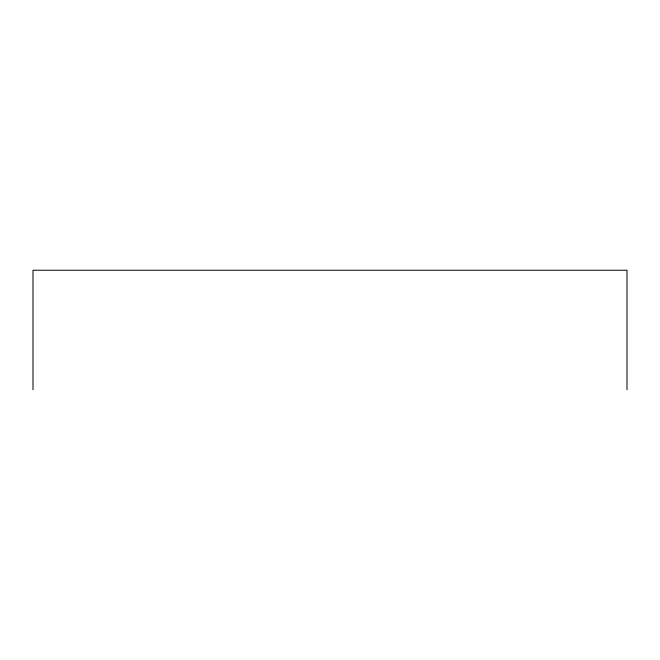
<?xml version="1.0" encoding="UTF-8"?>
<svg xmlns="http://www.w3.org/2000/svg" width="660" height="660" viewBox="0 0 660 660"><rect width="100%" height="100%" fill="white"/><g stroke="black" fill="none" stroke-linecap="round" stroke-linejoin="round"><path stroke-width="0.99" d="M627 389.763L627 270.237L33 270.237L33 389.763"/></g></svg>
